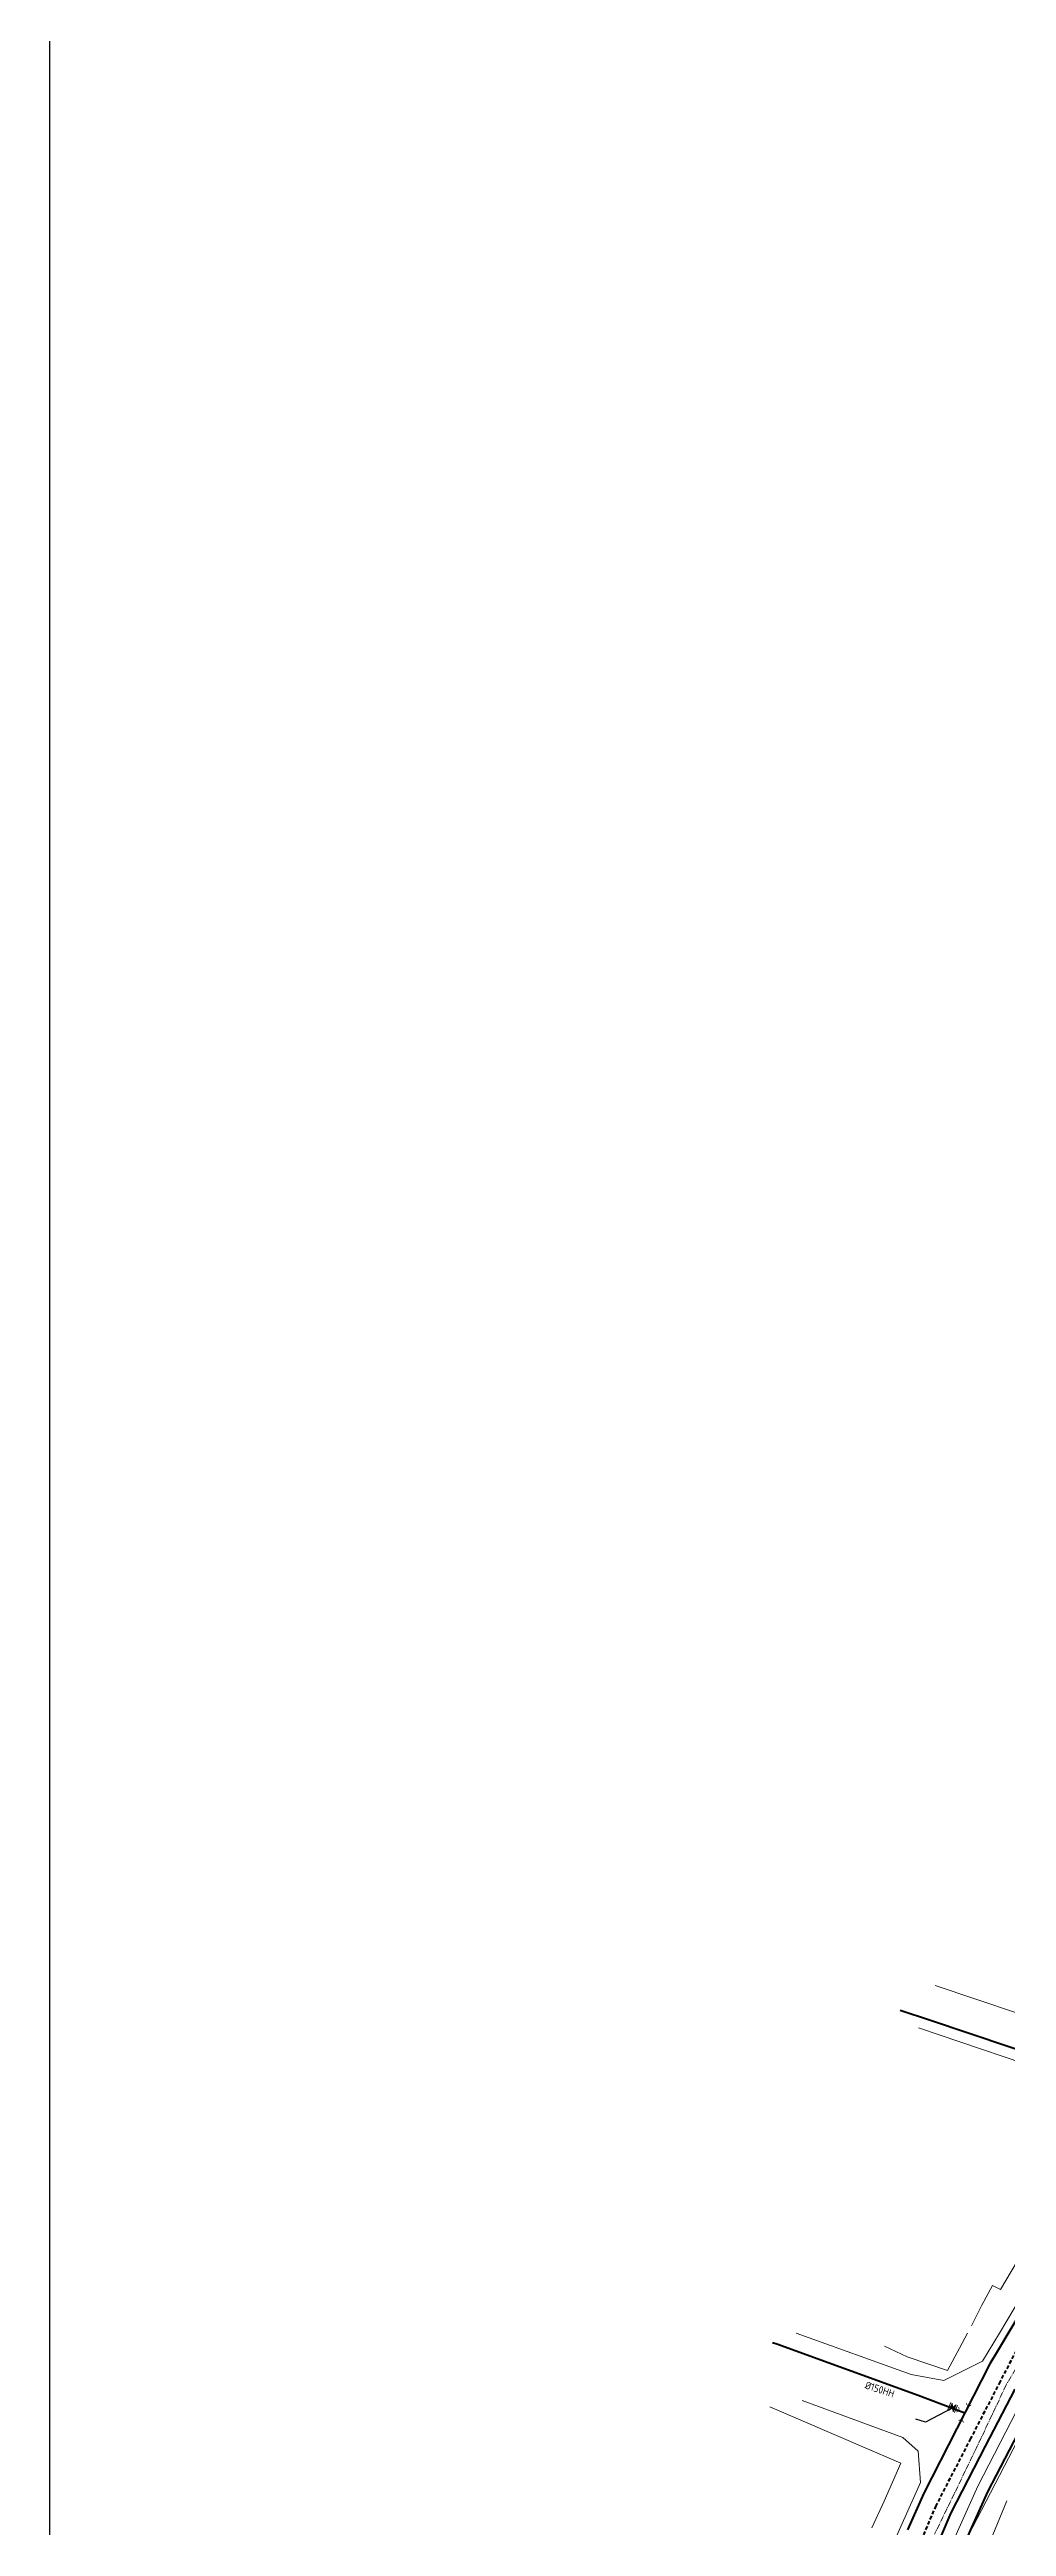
# Model space of a CAD drawing. Header units: inches. Extents: x 595615 to 1194060, y 1190840 to 2385448.
# Drawn here: x 596228.9 to 596357.3, y 1191671.1 to 1192003.6 of the extents above; entities that cross this region are included whole.
import ezdxf

# ---------------------------------------------------------------- set-up
doc = ezdxf.new("R2010")
doc.units = ezdxf.units.IN
doc.header["$MEASUREMENT"] = 0
doc.linetypes.add('CENTER2', pattern=[1.125, 0.75, -0.125, 0.125, -0.125])
doc.linetypes.add('DASHED', pattern=[0.75, 0.5, -0.25])
doc.layers.get('Defpoints').update_dxf_attribs({"color": 1})
for name, color, linetype, lineweight in [('Chitiet', 4, 'Continuous', 9), ('DN 150 CI', 4, 'Continuous', 50), ('Nen tim duong', 9, 'CENTER2', 0), ('Nen_HIEP TAN_TP', 9, 'Continuous', 0), ('Nen_HTHANH-TP', 9, 'Continuous', 0), ('ONG BTCT', 61, 'DASHED', 100), ('ONG CAP 2 (DADT)', 140, 'Continuous', 70), ('ONG CAP 3 (DADT)', 221, 'Continuous', 50), ('ONGCAP2', 5, 'Continuous', 20), ('TEXT PIPE', 3, 'Continuous', 25), ('VAN', 7, 'Continuous', 20)]:
    doc.layers.add(name, color=color, linetype=linetype, lineweight=lineweight)
doc.layers.add('ki hieu van', color=170, linetype='Continuous')
doc.styles.add('text', font='isocp2.shx')
doc.styles.add('VNI-HC', font='VHELVCN_0.TTF')
doc.dimstyles.new('DUONG KICH THUOC', dxfattribs={"dimtxt": 1, "dimasz": 0.7, "dimexe": 0.5, "dimexo": 0.3, "dimgap": 0.2, "dimtad": 1, "dimzin": 0, "dimdsep": 46, "dimtxsty": 'VNI-HC', "dimblk": 'ARCHTICK', "dimcen": 0.09, "dimdle": 0.5, "dimclrd": 256, "dimclre": 256, "dimclrt": 256, "dimadec": 0, "dimazin": 0, "dimtfac": 1, "dimtofl": 0, "dimtmove": 0, "dimatfit": 3, "dimfxl": 1, "dimtolj": 1, "dimtzin": 0, "dimlwd": -1, "dimlwe": -1, "dimarcsym": 0})

# ---------------------------------------------------------------- blocks, each defined once
blk = doc.blocks.new('VAN')
at = {"layer": 'VAN'}
h = blk.add_hatch(color=256, dxfattribs=at)
h.paths.add_polyline_path([(0.21, -0.5), (0.49, 0), (0.21, 0.5)])
h.paths.add_polyline_path([(0.77, 0.5), (0.49, 0), (0.77, -0.5)])
at = {"layer": 'VAN', "ltscale": 100}
for p, q in [((0, 0.5), (0, -0.5)), ((0.77, -0.5), (0.21, 0.5)), ((0.21, -0.5), (0.77, 0.5)), ((0.21, 0.5), (0.21, -0.5)), ((0.77, 0.5), (0.77, -0.5)), ((0.98, 0.5), (0.98, -0.5))]:
    blk.add_line(p, q, dxfattribs=at)
blk = doc.blocks.new('TE+VAN')
at = {"layer": 'Chitiet', "ltscale": 100, "const_width": 0.1}
for points in [[(-0.35, 1.28, 0.571257), (0.35, 1.28)], [(1.1, 0.35, 0.571257), (1.1, -0.35)], [(0.35, -1.28, 0.571257), (-0.35, -1.28)]]:
    blk.add_lwpolyline(points, format="xyb", dxfattribs=at)
for points in [[(0, -1.08), (0, 1.08)], [(0.9, 0), (0, 0)]]:
    blk.add_lwpolyline(points, dxfattribs=at)
at = {"layer": 'VAN'}
blk.add_blockref('VAN', (1.3, 0), dxfattribs=at)
blk = doc.blocks.new('_ArchTick')
at = {"color": 0, "linetype": 'ByBlock', "const_width": 0.15}
blk.add_lwpolyline([(-0.5, -0.5), (0.5, 0.5)], dxfattribs=at)

msp = doc.modelspace()

# ---------------------------------------------------------------- linework, layer by layer
at = {"layer": 'Defpoints'}
msp.add_lwpolyline([(597361.233, 1191640.651), (597361.233, 1192441.604), (596228.852, 1192441.604), (596228.852, 1191640.651)], close=True, dxfattribs=at)
at = {"layer": 'DN 150 CI'}
for points in [[(596343.043, 1191740.439), (596347.119, 1191739.068), (596362.932, 1191733.748), (596366.131, 1191732.623), (596377.069, 1191728.544)], [(596325.892, 1191695.821), (596326.48, 1191695.61), (596345.435, 1191688.718), (596351.695, 1191686.369)]]:
    msp.add_lwpolyline(points, dxfattribs=at)
at = {"layer": 'Nen tim duong'}
for p, q in [((596362.564, 1191698.986), (596357.261, 1191690.122)), ((596357.261, 1191690.122), (596353.218, 1191681.558)), ((596353.218, 1191681.558), (596347.648, 1191670.094))]:
    msp.add_line(p, q, dxfattribs=at)
at = {"layer": 'Nen_HIEP TAN_TP'}
for p, q in [((596347.721, 1191743.754), (596368.912, 1191736.622)), ((596359.475, 1191707.99), (596356.485, 1191702.93)), ((596355.425, 1191703.47), (596353.995, 1191700.82)), ((596356.485, 1191702.93), (596355.425, 1191703.47)), ((596353.995, 1191700.82), (596352.615, 1191698.03)), ((596329.045, 1191697.06), (596344.5, 1191691.501)), ((596343.945, 1191693.9), (596340.945, 1191695.3)), ((596350.995, 1191695.03), (596349.365, 1191692.06)), ((596352.085, 1191697.06), (596350.995, 1191695.03)), ((596349.365, 1191692.06), (596343.945, 1191693.9)), ((596325.527, 1191687.165), (596343.095, 1191679.62)), ((596329.865, 1191688.02), (596343.397, 1191683.06)), ((596340.865, 1191674.52), (596343.095, 1191679.62)), ((596339.215, 1191670.94), (596340.865, 1191674.52))]:
    msp.add_line(p, q, dxfattribs=at)
at = {"layer": 'Nen_HIEP TAN_TP', "linetype": 'Continuous'}
for p, q in [((596356.346, 1191697.041), (596365.134, 1191711.848)), ((596354.089, 1191693.289), (596356.346, 1191697.041)), ((596343.38, 1191691.91), (596344.5, 1191691.501)), ((596348.891, 1191690.695), (596354.089, 1191693.289)), ((596344.5, 1191691.501), (596348.891, 1191690.695)), ((596343.397, 1191683.06), (596340.346, 1191684.168)), ((596345.449, 1191681.202), (596343.397, 1191683.06)), ((596345.742, 1191677.022), (596345.449, 1191681.202)), ((596341.42, 1191667.309), (596345.742, 1191677.022)), ((596357.324, 1191674.572), (596355.478, 1191670))]:
    msp.add_line(p, q, dxfattribs=at)
msp.add_lwpolyline([(596365.328, 1191731.348), (596345.476, 1191738.03)], dxfattribs=at)
at = {"layer": 'Nen_HTHANH-TP', "linetype": 'Continuous'}
for p, q in [((596356.346, 1191697.041), (596365.134, 1191711.848)), ((596352.747, 1191670.978), (596368.353, 1191701.111)), ((596354.089, 1191693.289), (596356.346, 1191697.041)), ((596343.38, 1191691.91), (596344.5, 1191691.501)), ((596348.891, 1191690.695), (596354.089, 1191693.289)), ((596344.5, 1191691.501), (596348.891, 1191690.695)), ((596343.397, 1191683.06), (596340.346, 1191684.168)), ((596345.449, 1191681.202), (596343.397, 1191683.06)), ((596345.742, 1191677.022), (596345.449, 1191681.202)), ((596341.42, 1191667.309), (596345.742, 1191677.022)), ((596357.324, 1191674.572), (596355.478, 1191670))]:
    msp.add_line(p, q, dxfattribs=at)
at = {"layer": 'ONG BTCT'}
msp.add_lwpolyline([(596360.668, 1191698.73), (596356.442, 1191690.572), (596352.476, 1191682.914), (596347.809, 1191673.902), (596344.907, 1191667.091)], dxfattribs=at)
at = {"layer": 'ONG CAP 2 (DADT)'}
msp.add_lwpolyline([(596358.422, 1191689.546), (596354.456, 1191681.888), (596349.827, 1191672.951), (596346.965, 1191666.236)], dxfattribs=at)
at = {"layer": 'ONG CAP 3 (DADT)'}
msp.add_lwpolyline([(596434.365, 1191817.934), (596422.923, 1191799.875, -0.0001018), (596422.923, 1191799.874), (596418.317, 1191792.612, -0.0000614), (596418.317, 1191792.612), (596413.767, 1191785.44), (596410.427, 1191780.28), (596407.378, 1191775.569), (596403.715, 1191769.909), (596399.422, 1191763.276), (596394.814, 1191756.18), (596390.675, 1191749.762), (596387.317, 1191744.572), (596384.061, 1191739.53), (596380.809, 1191734.493), (596373.534, 1191722.92), (596368.678, 1191715.459), (596363.539, 1191707.201), (596359.516, 1191700.423), (596356.075, 1191694.651), (596355.047, 1191692.941), (596346.201, 1191675.595), (596344.012, 1191670.674)], format="xyb", dxfattribs=at)
msp.add_lwpolyline([(596347.249, 1191658.892), (596354.807, 1191675.761), (596360.014, 1191685.816)], dxfattribs=at)
at = {"layer": 'ONGCAP2'}
msp.add_lwpolyline([(596345.828, 1191659.561), (596353.435, 1191676.539), (596358.676, 1191686.659)], dxfattribs=at)

# ---------------------------------------------------------------- block references
at = {"layer": 'Chitiet', "rotation": 155.8794190074321}
msp.add_blockref('TE+VAN', (596351.71, 1191686.354), dxfattribs=at)

# ---------------------------------------------------------------- texts
at = {"layer": 'TEXT PIPE', "style": 'text'}
msp.add_text('%%c150HH', height=1, rotation=341.66889, dxfattribs=at).set_placement((596338.208, 1191689.666))

# ---------------------------------------------------------------- leaders
at = {"layer": 'ki hieu van'}
msp.add_leader([(596350.006, 1191687.003), (596346.408, 1191685.124), (596345.112, 1191685.534)], dimstyle='DUONG KICH THUOC', override={"dimgap": 0.2, "dimtad": 0}, dxfattribs=at)

doc.saveas('drawing.dxf')
